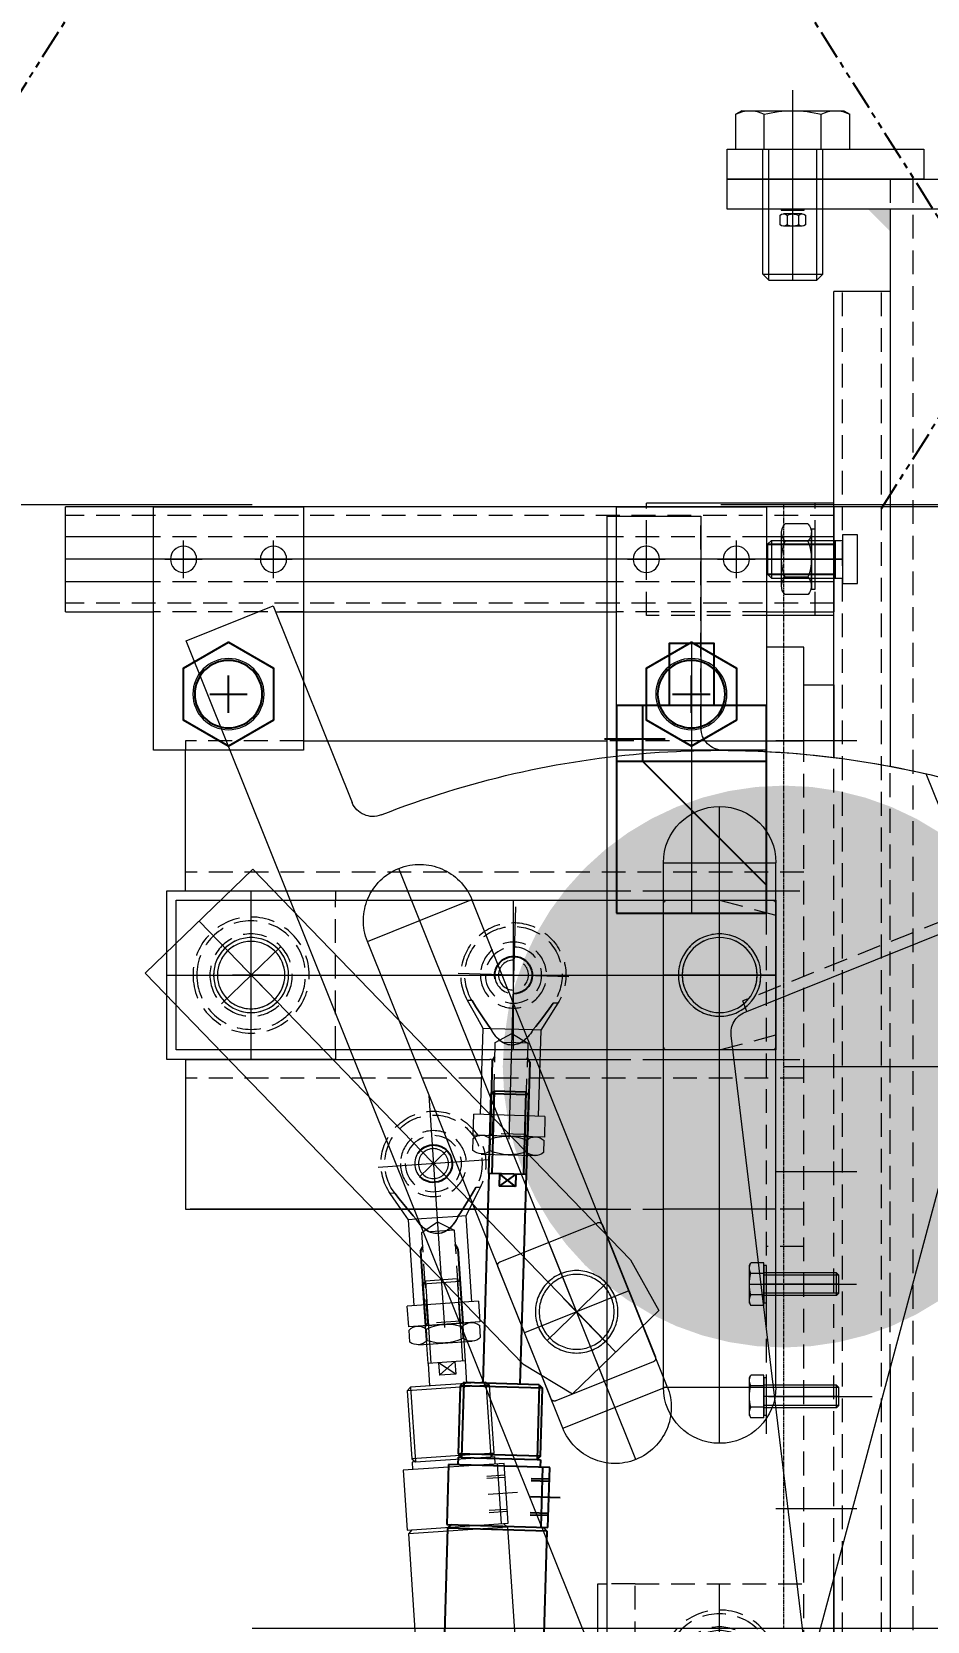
# Model space of a CAD drawing. Header units: inches. Extents: x 702888 to 852715, y 9845 to 271320.
# Drawn here: x 730519.9 to 730758.7, y 84356.6 to 84780.9 of the extents above; entities that cross this region are included whole.
import ezdxf

# ---------------------------------------------------------------- set-up
doc = ezdxf.new("R2010")
doc.units = ezdxf.units.IN
doc.header["$MEASUREMENT"] = 0
doc.header["$PDMODE"] = 34
for name, pattern in [('CENTER2', [1.125, 0.75, -0.125, 0.125, -0.125]), ('DASHED2', [0.375, 0.25, -0.125]), ('GESTRICHELT2', [9.525, 6.35, -3.175]), ('HIDDEN', [9.525, 6.35, -3.175]), ('MITTE2', [725.805, 483.87, -80.645, 80.645, -80.645]), ('PHANTOM2', [31.75, 15.875, -3.175, 3.175, -3.175, 3.175, -3.175])]:
    doc.linetypes.add(name, pattern=pattern)
doc.layers.get('0').update_dxf_attribs({"lineweight": 5})
doc.layers.get('Defpoints').update_dxf_attribs({"lineweight": 5})
for name, color, linetype, lineweight in [('chain', 2, 'Continuous', 5), ('DUENN', 1, 'Continuous', 0), ('MITTE', 1, 'MITTE2', 0), ('UNSICHTBAR', 1, 'GESTRICHELT2', 0), ('VERBINDUNGSELEMENTE', 5, 'Continuous', 0), ('VOLLINIE', 7, 'Continuous', 0), ('VOLLLINIE', 7, 'Continuous', 0)]:
    doc.layers.add(name, color=color, linetype=linetype, lineweight=lineweight)
for name, color, linetype in [('DÜNN', 1, 'Continuous'), ('ELEKTRIK', 5, 'Continuous'), ('FESTO', 5, 'Continuous'), ('Mitnehmerklinke', 84, 'Continuous'), ('Nozzle', 7, 'Continuous')]:
    doc.layers.add(name, color=color, linetype=linetype)
doc.dimstyles.new('D1', dxfattribs={"dimscale": 66, "dimtxt": 2.5, "dimasz": 2.5, "dimexe": 1, "dimexo": 1, "dimgap": 1.25, "dimtad": 1, "dimdec": 0, "dimdsep": 46, "dimtxsty": 'Standard', "dimblk": 'OPEN30', "dimcen": 2.5, "dimclrd": 150, "dimclre": 150, "dimclrt": 140, "dimadec": 0, "dimazin": 0, "dimtfac": 1, "dimtdec": 0, "dimtmove": 0, "dimatfit": 3, "dimfxl": 1, "dimtfill": 1, "dimlwd": 13, "dimlwe": 13, "dimarcsym": 0})

# ---------------------------------------------------------------- blocks, each defined once
blk = doc.blocks.new('_Open30')
at = {"color": 0, "linetype": 'ByBlock', "lineweight": -2}
for p, q in [((-1, 0.2679), (0, 0)), ((0, 0), (-1, -0.2679)), ((0, 0), (-1, 0))]:
    blk.add_line(p, q, dxfattribs=at)
blk = doc.blocks.new('*D152')
at = {"layer": 'chain', "color": 150, "lineweight": 13, "transparency": 16777216}
for p, q in [((730753.67, 90345.93), (726790.04, 90345.93)), ((726865.04, 90158.43), (726865.04, 79780.42)), ((730753.67, 79592.92), (726790.04, 79592.92))]:
    blk.add_line(p, q, dxfattribs=at)
at = {"layer": 'Defpoints', "color": 0, "transparency": 16777216}
for p in [(730828.67, 90345.93), (726865.04, 79592.92), (730828.67, 79592.92)]:
    blk.add_point(p, dxfattribs=at)
at = {"layer": 'chain', "color": 150, "lineweight": 13, "transparency": 16777216, "xscale": 187.5, "yscale": 187.5, "zscale": 187.5}
for p, rotation in [((726865.04, 90345.93), 90), ((726865.04, 79592.92), 270)]:
    blk.add_blockref('_Open30', p, dxfattribs=dict(at, rotation=rotation))
at = {"layer": 'chain', "color": 140, "transparency": 16777216, "insert": (726677.54, 84969.42), "char_height": 187.5, "attachment_point": 5, "rotation": 90, "bg_fill": 3, "box_fill_scale": 1.25, "bg_fill_color": 256, "bg_fill_true_color": 13158600, "bg_fill_transparency": 0}
blk.add_mtext('10753', dxfattribs=at)
blk = doc.blocks.new('A$C4D81176E')
at = {"layer": 'Nozzle', "color": 2, "linetype": 'PHANTOM2', "ltscale": 0.5}
for q in [(361.29, 4.67), (361.29, -359.71)]:
    blk.add_line((72.96, -177.52), q, dxfattribs=at)
at = {"layer": 'Nozzle', "color": 2}
for p, q in [((17.67, -154.51), (-40.49, -157.52)), ((17.67, -156.5), (-40.49, -159.5)), ((-26.32, -156.77), (-26.32, -158.75)), ((18.11, -154.51), (17.67, -154.51)), ((17.93, -156.5), (17.67, -156.5)), ((18.2, -156.59), (17.93, -156.5)), ((18.51, -154.6), (18.11, -154.51)), ((18.42, -156.68), (18.2, -156.59)), ((18.64, -156.86), (18.42, -156.68)), ((18.9, -154.74), (18.51, -154.6)), ((18.82, -157.03), (18.64, -156.86)), ((19.3, -154.91), (18.9, -154.74)), ((19.65, -155.13), (19.3, -154.91)), ((20.01, -155.4), (19.65, -155.13)), ((20.27, -155.66), (20.01, -155.4)), ((20.54, -156.02), (20.27, -155.66)), ((20.76, -156.37), (20.54, -156.02)), ((20.94, -156.77), (20.76, -156.37)), ((21.07, -157.16), (20.94, -156.77)), ((-43.98, -160.56), (-44.03, -161.01)), ((-44.03, -194.04), (-44.03, -161.01)), ((-43.89, -160.17), (-43.98, -160.56)), ((-43.81, -159.77), (-43.89, -160.17)), ((-43.63, -159.37), (-43.81, -159.77)), ((-43.41, -159.02), (-43.63, -159.37)), ((-43.14, -158.67), (-43.41, -159.02)), ((-42.83, -158.4), (-43.14, -158.67)), ((-42.48, -158.14), (-42.83, -158.4)), ((-42.13, -157.92), (-42.48, -158.14)), ((-41.77, -157.74), (-42.13, -157.92)), ((-41.91, -160.48), (-42, -160.74)), ((-42, -160.74), (-42, -161.01)), ((-42, -194.04), (-42, -161.01)), ((-41.82, -160.26), (-41.91, -160.48)), ((-41.64, -160.03), (-41.82, -160.26)), ((-41.33, -157.61), (-41.77, -157.74)), ((-41.47, -159.86), (-41.64, -160.03)), ((-41.25, -159.68), (-41.47, -159.86)), ((-40.94, -157.52), (-41.33, -157.61)), ((-41.02, -159.59), (-41.25, -159.68)), ((-40.76, -159.5), (-41.02, -159.59)), ((-40.49, -157.52), (-40.94, -157.52)), ((-40.49, -159.5), (-40.76, -159.5)), ((4.15, -158.49), (4.15, -196.51)), ((16.65, -158.49), (4.15, -158.49)), ((16.92, -158.53), (16.65, -158.49)), ((17.18, -158.58), (16.92, -158.53)), ((17.4, -158.71), (17.18, -158.58)), ((17.62, -158.84), (17.4, -158.71)), ((17.8, -159.02), (17.62, -158.84)), ((17.98, -159.24), (17.8, -159.02)), ((18.06, -159.5), (17.98, -159.24)), ((18.15, -159.73), (18.06, -159.5)), ((18.15, -159.99), (18.15, -159.73)), ((18.15, -159.99), (18.15, -195.01)), ((18.95, -157.25), (18.82, -157.03)), ((19.08, -157.47), (18.95, -157.25)), ((19.17, -157.74), (19.08, -157.47)), ((19.17, -158), (19.17, -157.74)), ((19.17, -165.03), (19.17, -158)), ((21.16, -157.56), (21.07, -157.16)), ((21.16, -158), (21.16, -157.56)), ((21.16, -165.03), (21.16, -157.96)), ((48.98, -157.52), (28.18, -157.52)), ((28.18, -157.52), (28.18, -197.53)), ((48.98, -157.52), (48.98, -197.53)), ((28.18, -165.03), (18.15, -165.03)), ((49.64, -162.86), (48.98, -162.73)), ((50.3, -163.04), (49.64, -162.86)), ((50.92, -163.3), (50.3, -163.04)), ((51.54, -163.61), (50.92, -163.3)), ((52.11, -163.97), (51.54, -163.61)), ((52.64, -164.32), (52.11, -163.97)), ((53.17, -164.76), (52.64, -164.32)), ((53.66, -165.25), (53.17, -164.76)), ((54.1, -165.78), (53.66, -165.25)), ((48.98, -167.5), (28.18, -167.5)), ((54.5, -166.31), (54.1, -165.78)), ((54.9, -166.88), (54.5, -166.31)), ((55.21, -167.5), (54.9, -166.88)), ((55.47, -168.12), (55.21, -167.5)), ((55.65, -168.73), (55.47, -168.12)), ((55.82, -169.4), (55.65, -168.73)), ((55.96, -170.06), (55.82, -169.4)), ((56, -170.77), (55.96, -170.06)), ((56, -170.77), (55.96, -184.32)), ((62.98, -170.77), (56, -170.77)), ((62.98, -170.77), (62.98, -171.69)), ((72.96, -171.69), (62.98, -171.69)), ((72.96, -171.69), (72.96, -174.83)), ((68.67, -177.52), (72.96, -174.83)), ((68.67, -177.52), (72.96, -180.35)), ((72.96, -180.35), (72.96, -183.49)), ((55.43, -186.97), (55.65, -186.31)), ((55.65, -186.31), (55.78, -185.69)), ((55.78, -185.69), (55.91, -184.99)), ((55.91, -184.99), (55.96, -184.32)), ((62.98, -184.37), (55.96, -184.32)), ((72.96, -183.49), (62.98, -183.44)), ((62.98, -183.44), (62.98, -184.37)), ((28.18, -190.02), (18.15, -190.02)), ((19.17, -190.02), (19.17, -197.04)), ((21.16, -190.02), (21.16, -197.04)), ((48.98, -187.5), (28.18, -187.5)), ((52.07, -191.08), (52.64, -190.73)), ((52.64, -190.73), (53.17, -190.29)), ((53.17, -190.29), (53.66, -189.8)), ((53.66, -189.8), (54.1, -189.31)), ((54.1, -189.31), (54.5, -188.74)), ((54.5, -188.74), (54.85, -188.17)), ((54.85, -188.17), (55.16, -187.59)), ((55.16, -187.59), (55.43, -186.97)), ((-44.03, -194.04), (-43.98, -194.44)), ((-43.98, -194.44), (-43.89, -194.88)), ((-43.89, -194.88), (-43.81, -195.28)), ((-42, -194.04), (-42, -194.3)), ((-42, -194.3), (-41.91, -194.53)), ((-41.91, -194.53), (-41.82, -194.79)), ((-41.82, -194.79), (-41.64, -195.01)), ((-41.64, -195.01), (-41.47, -195.19)), ((18.15, -195.28), (18.15, -195.01)), ((18.15, -195.28), (18.15, -195.01)), ((48.98, -192.32), (49.64, -192.18)), ((49.64, -192.18), (50.26, -191.96)), ((50.26, -191.96), (50.92, -191.74)), ((50.92, -191.74), (51.5, -191.43)), ((51.5, -191.43), (52.07, -191.08)), ((-43.81, -195.28), (-43.63, -195.67)), ((-43.63, -195.67), (-43.41, -196.03)), ((-43.41, -196.03), (-43.14, -196.34)), ((-43.14, -196.34), (-42.83, -196.65)), ((-42.83, -196.65), (-42.48, -196.91)), ((-42.48, -196.91), (-42.13, -197.13)), ((-42.13, -197.13), (-41.77, -197.31)), ((-41.77, -197.31), (-41.33, -197.44)), ((-41.47, -195.19), (-41.25, -195.32)), ((-41.33, -197.44), (-40.94, -197.53)), ((-41.25, -195.32), (-41.02, -195.45)), ((-41.02, -195.45), (-40.76, -195.5)), ((-40.94, -197.53), (-40.49, -197.53)), ((-40.76, -195.5), (-40.49, -195.54)), ((17.67, -198.54), (-40.49, -195.54)), ((17.67, -200.53), (-40.49, -197.53)), ((-26.32, -196.25), (-26.32, -198.28)), ((16.65, -196.51), (4.15, -196.51)), ((16.65, -196.51), (16.92, -196.51)), ((16.65, -196.51), (16.92, -196.51)), ((16.92, -196.51), (17.18, -196.42)), ((16.92, -196.51), (17.18, -196.42)), ((17.18, -196.42), (17.4, -196.34)), ((17.18, -196.42), (17.4, -196.34)), ((17.4, -196.34), (17.62, -196.16)), ((17.4, -196.34), (17.62, -196.16)), ((17.62, -196.16), (17.8, -195.98)), ((17.62, -196.16), (17.8, -195.98)), ((17.67, -198.54), (17.93, -198.5)), ((17.8, -195.98), (17.98, -195.76)), ((17.8, -195.98), (17.98, -195.76)), ((17.93, -198.5), (18.2, -198.46)), ((17.98, -195.76), (18.06, -195.54)), ((17.98, -195.76), (18.06, -195.54)), ((18.06, -195.54), (18.15, -195.28)), ((18.06, -195.54), (18.15, -195.28)), ((18.2, -198.46), (18.42, -198.32)), ((18.42, -198.32), (18.64, -198.19)), ((18.64, -198.19), (18.82, -198.01)), ((18.82, -198.01), (18.95, -197.79)), ((18.95, -197.79), (19.08, -197.53)), ((19.08, -197.53), (19.17, -197.31)), ((19.17, -197.31), (19.17, -197.04)), ((20.01, -199.65), (20.27, -199.34)), ((20.27, -199.34), (20.54, -199.03)), ((20.54, -199.03), (20.76, -198.68)), ((20.76, -198.68), (20.94, -198.28)), ((20.94, -198.28), (21.07, -197.88)), ((21.07, -197.88), (21.16, -197.44)), ((21.16, -197.44), (21.16, -197.04)), ((48.98, -197.53), (28.18, -197.53)), ((17.67, -200.53), (18.11, -200.49)), ((18.11, -200.49), (18.51, -200.44)), ((18.51, -200.44), (18.9, -200.31)), ((18.9, -200.31), (19.3, -200.13)), ((19.3, -200.13), (19.65, -199.91)), ((19.65, -199.91), (20.01, -199.65))]:
    blk.add_line(p, q, dxfattribs=at)
at = {"layer": 'Nozzle', "color": 8, "linetype": 'HIDDEN'}
for p, q in [((8.17, -170.5), (8.17, -184.5)), ((18.15, -170.5), (8.17, -170.5)), ((18.15, -184.5), (8.17, -184.5))]:
    blk.add_line(p, q, dxfattribs=at)
at = {"layer": 'Nozzle', "color": 1, "linetype": 'CENTER2', "ltscale": 0.25}
blk.add_line((72.96, -177.52), (-46.92, -177.52), dxfattribs=at)
blk = doc.blocks.new('*U307')
at = {"color": 0, "linetype": 'ByBlock', "lineweight": -2, "extrusion": (0, 0, -1), "xscale": -1, "zscale": -1, "rotation": 270}
blk.add_blockref('A$C4D81176E', (177.52, -113.19, 0), dxfattribs=at)
blk = doc.blocks.new('*U309')
at = {"layer": 'chain', "color": 0, "linetype": 'ByBlock', "lineweight": -2, "transparency": 16777216}
for p in [(1500, 0), (1800, 0)]:
    blk.add_blockref('*U307', p, dxfattribs=at)
blk = doc.blocks.new('*U289')
at = {"color": 0, "linetype": 'ByBlock', "lineweight": -2, "extrusion": (0, 0, -1), "xscale": -1, "zscale": -1, "rotation": 270}
blk.add_blockref('A$C4D81176E', (177.52, -113.19, 0), dxfattribs=at)
blk = doc.blocks.new('*U306')
at = {"layer": 'chain', "color": 0, "linetype": 'ByBlock', "lineweight": -2, "transparency": 16777216}
for p in [(1800, 0), (2100, 0)]:
    blk.add_blockref('*U289', p, dxfattribs=at)
blk = doc.blocks.new('A$C3bb54d8b')
at = {"color": 1, "linetype": 'DASHED2'}
blk.add_line((-15176.2, -9877.56), (-15176.2, -9577.56), dxfattribs=at)
blk.add_line((-15176.2, -9877.56), (-15176.2, -9577.56), dxfattribs=at)
at = {"color": 1, "linetype": 'DASHED2', "ltscale": 1000}
blk.add_lwpolyline([(-3068.04, -9877.56), (-17068.04, -9877.56), (-17068.04, -9577.56), (-3068.04, -9577.56)], close=True, dxfattribs=at)
at = {"layer": 'chain', "color": 7}
blk.add_line((-15176.2, -9727.56), (-14307.38, -9727.56), dxfattribs=at)
at = {"layer": 'chain', "color": 1, "const_width": 75}
blk.add_lwpolyline([(-15138.7, -9727.56, -1), (-15213.7, -9727.56, -1)], format="xyb", close=True, dxfattribs=at)
blk.add_lwpolyline([(-15138.7, -9727.56, -1), (-15213.7, -9727.56, -1)], format="xyb", close=True, dxfattribs=at)
at = {"layer": 'chain', "color": 7, "linetype": 'Continuous', "xscale": -1, "rotation": 180}
for name, p in [('*U306', (-17068.04, -9330.61, 0)), ('*U309', (-16768.04, -9330.61, 0))]:
    blk.add_blockref(name, p, dxfattribs=at)
blk = doc.blocks.new('S16')
at = {"layer": 'VERBINDUNGSELEMENTE', "ltscale": 0.01, "flags": 128}
blk.add_lwpolyline([(-3.048, 0), (-3.048, 0.3302), (3.048, 0.3302), (3.048, 0), (-3.048, 0)], close=True, dxfattribs=at)
blk = doc.blocks.new('M16')
at = {"layer": 'VERBINDUNGSELEMENTE', "ltscale": 0.01}
for p, q in [((-3.4, 0.38), (-3.4, 2.92)), ((2.48, 3.3), (-2.48, 3.3)), ((2.48, 3.3), (-2.48, 3.3)), ((2.48, 0), (-2.48, 0)), ((-2.46, 0), (-2.47, 0)), ((-1.53, 0.38), (-1.53, 2.92)), ((1.51, 0.38), (1.51, 2.92)), ((3.39, 0.36), (3.39, 2.94))]:
    blk.add_line(p, q, dxfattribs=at)
for centre, radius, start, end in [((-2.46, 1.96), 1.34, 45.7486, 134.3033), ((-2.46, 1.34), 1.34, 225.7042, 314.244), ((-0.01, 0.08), 3.22, 61.8361, 118.1639), ((-0.01, 3.33), 3.32, 242.766, 297.234), ((2.46, 1.93), 1.37, 47.2903, 133.8238), ((2.46, 1.44), 1.42, 228.0126, 310.8733)]:
    blk.add_arc(centre, radius, start, end, dxfattribs=at)
blk = doc.blocks.new('m16x_35')
at = {"layer": 'DUENN'}
for p, q in [((35, 6.4), (0, 6.4)), ((35, -6.4), (0, -6.4))]:
    blk.add_line(p, q, dxfattribs=at)
at = {"layer": 'MITTE'}
blk.add_line((35, 0), (0, 0), dxfattribs=at)
at = {"layer": 'VERBINDUNGSELEMENTE'}
for p, q in [((-10.24, 13.6), (-9.32, 15.2)), ((-10.24, 13.6), (-10.24, -13.6)), ((0, 15.2), (-9.32, 15.2)), ((0, 15.2), (0, -15.2)), ((0, 7.6), (-9.32, 7.6)), ((33.4, 8), (0, 8)), ((33.4, 8), (33.4, -8)), ((35, 6.4), (33.4, 8)), ((35, 6.4), (35, -6.4)), ((0, -7.6), (-9.32, -7.6)), ((33.4, -8), (0, -8)), ((33.4, -8), (35, -6.4)), ((-10.24, -13.6), (-9.32, -15.2)), ((0, -15.2), (-9.32, -15.2))]:
    blk.add_line(p, q, dxfattribs=at)
for centre, radius, start, end in [((-1.96, 11.4), 8.28, 152.6734, 207.3266), ((21.49, 0), 31.73, 166.1397, 193.8603), ((-1.96, -11.4), 8.28, 152.6734, 207.3266)]:
    blk.add_arc(centre, radius, start, end, dxfattribs=at)
blk = doc.blocks.new('A$C3B')
at = {"layer": 'ELEKTRIK'}
for p, q in [((90.04, 143.81), (145.54, 143.81)), ((90.04, 103.81), (90.04, 143.81)), ((130.54, 110.81), (97.54, 143.81)), ((130.54, 143.81), (130.54, 103.81)), ((145.54, 103.81), (145.54, 143.81)), ((136.54, 100.58), (136.54, 116.78)), ((130.54, 110.81), (145.54, 110.81)), ((145.54, 103.81), (90.04, 103.81))]:
    blk.add_line(p, q, dxfattribs=at)
blk.add_lwpolyline([(145.54, 129.81), (162.04, 129.81), (162.04, 117.81), (145.54, 117.81)], close=True, dxfattribs=at)
at = {"layer": 'MITTE', "color": 5}
blk.add_line((162.04, 123.81), (90.04, 123.81), dxfattribs=at)
blk = doc.blocks.new('S10')
at = {"layer": 'VERBINDUNGSELEMENTE'}
blk.add_lwpolyline([(-8, 0), (-8, 1), (8, 1), (8, 0)], close=True, dxfattribs=at)
blk = doc.blocks.new('M10')
at = {"layer": 'VERBINDUNGSELEMENTE'}
for p, q in [((-9.46, 0.94), (-9.46, 7.06)), ((7.19, 8), (-7.19, 8)), ((-4.84, 0.94), (-4.84, 7.06)), ((4.82, 0.94), (4.82, 7.06)), ((9.44, 0.89), (9.44, 7.11)), ((7.19, 0), (-7.19, 0)), ((-7.14, 0), (-7.17, 0))]:
    blk.add_line(p, q, dxfattribs=at)
for centre, radius, start, end in [((-7.15, 4.69), 3.31, 45.7486, 134.3033), ((-0.01, -4.91), 12.91, 68.0177, 111.9823), ((7.15, 4.63), 3.37, 47.2903, 133.8238), ((-7.15, 3.31), 3.31, 225.7042, 314.244), ((-0.01, 13.36), 13.33, 248.7546, 291.2454), ((7.15, 3.53), 3.49, 228.0126, 310.8733)]:
    blk.add_arc(centre, radius, start, end, dxfattribs=at)
blk = doc.blocks.new('hs28-10x_20s')
at = {"layer": 'DÜNN'}
for p, q in [((-4, 20), (-4, 2.3)), ((4, 20), (4, 2.3))]:
    blk.add_line(p, q, dxfattribs=at)
at = {"layer": 'MITTE'}
blk.add_line((0, 20), (0, 0), dxfattribs=at)
at = {"layer": 'VERBINDUNGSELEMENTE'}
for p, q in [((-5, 19), (-4, 20)), ((-5, 19), (-5, 19)), ((-5, 19), (-5, 0)), ((-5, 19), (5, 19)), ((-4, 20), (4, 20)), ((5, 19), (4, 20)), ((5, 19), (5, 0)), ((5, 2.3), (-5, 2.3)), ((-5, 2), (5, 2))]:
    blk.add_line(p, q, dxfattribs=at)
blk.add_lwpolyline([(-6.5, -4), (-6.5, 0), (6.5, 0), (6.5, -4)], close=True, dxfattribs=at)
blk = doc.blocks.new('S_6')
at = {"layer": 'VERBINDUNGSELEMENTE'}
blk.add_lwpolyline([(-5, 0), (-5, 0.7), (5, 0.7), (5, 0)], close=True, dxfattribs=at)
blk = doc.blocks.new('Sperrklinke')
at = {"layer": 'MITTE'}
for p, q in [((75, -15), (75, 15)), ((215, -15), (215, 15)), ((0, -11), (0, 11)), ((-11, 0), (11, 0)), ((60, 0), (230, 0))]:
    blk.add_line(p, q, dxfattribs=at)
at = {"layer": 'UNSICHTBAR'}
for p in [(163, 140), (160, 72)]:
    blk.add_line(p, (163, 72), dxfattribs=at)
blk.add_circle((0, 0), 11, dxfattribs=at)
at = {"layer": 'VOLLINIE'}
for p, q in [((160, 71.5), (160, 137)), ((163, 140), (201.06, 140)), ((-22.5, 18), (155.55, 65.71)), ((-22.5, -30), (-22.5, 18)), ((75, 15), (215, 15)), ((307.5, -5), (251, -5)), ((307.5, -30), (307.5, -5)), ((75, -15), (215, -15)), ((-22.5, -30), (307.5, -30))]:
    blk.add_line(p, q, dxfattribs=at)
for radius in [10, 9]:
    blk.add_circle((0, 0), radius, dxfattribs=at)
for centre, radius, start, end in [((163, 137), 3, 90, 180), ((0, 0), 245, 0.2283, 34.8499), ((154, 71.5), 6, 285, 0), ((75, 0), 15, 90, 270), ((215, 0), 15, 270, 90), ((251, 1), 6, 180.2283, 270)]:
    blk.add_arc(centre, radius, start, end, dxfattribs=at)
blk = doc.blocks.new('Sperrklinke_offen')
for p, q in [((160, 71.5), (160, 137)), ((163, 140), (201.06, 140)), ((-22.5, 18), (155.55, 65.71)), ((-22.5, -30), (-22.5, 18)), ((75, 15), (215, 15)), ((307.5, -5), (251, -5)), ((307.5, -30), (307.5, -5)), ((75, -15), (215, -15)), ((-22.5, -30), (307.5, -30))]:
    blk.add_line(p, q)
blk.add_circle((0, 0), 10)
for centre, radius, start, end in [((163, 137), 3, 90, 180), ((0, 0), 245, 0.2283, 34.8499), ((154, 71.5), 6, 285, 0), ((75, 0), 15, 90, 270), ((215, 0), 15, 270, 90), ((251, 1), 6, 180.2283, 270)]:
    blk.add_arc(centre, radius, start, end)
at = {"layer": 'MITTE'}
for p, q in [((75, -15), (75, 15)), ((215, -15), (215, 15)), ((60, 0), (230, 0))]:
    blk.add_line(p, q, dxfattribs=at)
at = {"layer": 'UNSICHTBAR'}
for p in [(163, 140), (160, 72)]:
    blk.add_line(p, (163, 72), dxfattribs=at)
blk = doc.blocks.new('Schwenkhebel 375_d')
for p, q in [((-125, 20), (-140, 15.98)), ((-125, -20), (-140, -15.98))]:
    blk.add_line(p, q)
for points in [[(-125, -20), (20, -20), (20, 20), (-125, 20)], [(-140, 15.98), (-140, -15.98)]]:
    blk.add_lwpolyline(points)
for centre, radius in [((-125, 0), 11), ((-125, 0), 10), ((0, 0), 10), ((0, 0), 9), ((-70, 0), 4)]:
    blk.add_circle(centre, radius)
at = {"layer": 'DÜNN'}
blk.add_arc((-70, 0), 5, 348.6116, 270, dxfattribs=at)
at = {"layer": 'MITTE'}
for p, q in [((-125, -11), (-125, 11)), ((0, -11), (0, 11)), ((-70, -5), (-70, 5)), ((20, 0), (-140, 0)), ((-136, 0), (-120, 0)), ((-5, 0), (5, 0))]:
    blk.add_line(p, q, dxfattribs=at)
at = {"layer": 'UNSICHTBAR'}
blk.add_circle((0, 0), 11, dxfattribs=at)
blk = doc.blocks.new('z5')
at = {"layer": 'DÜNN'}
for p, q in [((1.01, 23.61), (-2.38, 43.32)), ((-8.84, 21.92), (-12.23, 41.63)), ((-8.84, 21.92), (-7.98, 20.88)), ((1.01, 23.61), (0.54, 22.34))]:
    blk.add_line(p, q, dxfattribs=at)
at = {"layer": 'MITTE'}
for p, q in [((3.09, -17.99), (-7.43, 43.22)), ((14.54, 2.5), (-14.54, -2.5))]:
    blk.add_line(p, q, dxfattribs=at)
at = {"layer": 'UNSICHTBAR'}
for p, q in [((-2.93, 42.54), (-11.45, 41.08)), ((-2.93, 42.54), (-2.46, 43.21)), ((1.19, 18.57), (-2.93, 42.54)), ((-12.12, 41.55), (-11.45, 41.08)), ((-11.45, 41.08), (-7.33, 17.11)), ((1.19, 18.57), (-7.33, 17.11)), ((-7.33, 17.11), (-2.64, 15.38)), ((-2.64, 15.38), (1.19, 18.57)), ((-7.98, 13.33), (-8.53, 12.31)), ((3.93, 14.45), (3.06, 15.23)), ((5.87, 12.59), (3.93, 14.45)), ((-11.16, 10), (-13.07, 5.01)), ((-11.12, 6.95), (-9.74, 9.91)), ((-9.74, 9.91), (-11.12, 6.95)), ((-8.53, 12.31), (-9.74, 9.91)), ((8.16, 10.26), (5.87, 12.59)), ((8.16, 10.26), (9.46, 8.88)), ((9.46, 8.88), (8.16, 10.26)), ((10.65, 9.09), (9.46, 8.88)), ((10.65, 9.09), (9.87, 10)), ((-11.89, 5.21), (-13.07, 5.01)), ((-11.89, 5.21), (-11.12, 6.95)), ((-11.12, 6.95), (-11.89, 5.21))]:
    blk.add_line(p, q, dxfattribs=at)
for radius in [8.81, 7.5, 5]:
    blk.add_circle((0, 0), radius, dxfattribs=at)
for centre, radius, start, end in [((-2.38, 13.57), 4.91, 70.6024, 148.3245), ((-4.78, 9.09), 9.97, 38.1272, 66.1651), ((1.12, 10.52), 9.53, 143.7481, 162.7531), ((0, 0), 14, 159.0487, 40.4687), ((0, 0), 12.98, 156.3303, 43.1872)]:
    blk.add_arc(centre, radius, start, end, dxfattribs=at)
at = {"layer": 'VOLLINIE'}
for p, q in [((2.07, 43.99), (-16.65, 40.77)), ((-3.11, 43.1), (-2.17, 37.63)), ((3.01, 38.52), (2.07, 43.99)), ((-16.65, 40.77), (-15.71, 35.3)), ((3.01, 38.52), (-15.71, 35.3)), ((-10.53, 36.19), (-11.47, 41.66)), ((5.11, 15.58), (1.22, 38.21)), ((-13.91, 35.61), (-10.02, 12.98)), ((-10.02, 12.98), (-11.16, 10)), ((-7.98, 13.33), (-10.02, 12.98)), ((-8.53, 12.31), (-7.98, 13.33)), ((3.06, 15.24), (-7.98, 13.34)), ((-7.98, 13.33), (-7.98, 13.34)), ((5.11, 15.58), (3.06, 15.23)), ((3.06, 15.24), (3.06, 15.23)), ((3.06, 15.23), (3.93, 14.45)), ((3.93, 14.45), (5.87, 12.59)), ((9.87, 10), (5.11, 15.58)), ((-9.74, 9.91), (-8.53, 12.31)), ((5.87, 12.59), (8.16, 10.26))]:
    blk.add_line(p, q, dxfattribs=at)
for centre, radius, start, end in [((1.47, 10.16), 9.97, 133.3523, 161.3902), ((-2.29, 13.59), 4.91, 51.1929, 128.915), ((-4.57, 9.54), 9.53, 36.7643, 55.7693)]:
    blk.add_arc(centre, radius, start, end, dxfattribs=at)
blk = doc.blocks.new('439_10')
at = {"layer": 'VERBINDUNGSELEMENTE'}
for p, q in [((7.2, 4.97), (-7.18, 4.97)), ((-9.45, 0.91), (-9.45, 4.03)), ((-4.83, 0.91), (-4.83, 4.03)), ((4.83, 0.91), (4.83, 4.03)), ((9.45, 0.86), (9.45, 4.07)), ((7.2, -0.03), (-7.18, -0.03)), ((-7.13, -0.03), (-7.15, -0.03))]:
    blk.add_line(p, q, dxfattribs=at)
for centre, radius, start, end in [((-7.14, 1.66), 3.31, 45.7486, 134.3033), ((0, -7.94), 12.91, 68.0177, 111.9823), ((7.16, 1.6), 3.37, 47.2903, 133.8238), ((-7.14, 3.28), 3.31, 225.7042, 314.244), ((0, 13.33), 13.33, 248.7546, 291.2454), ((7.17, 3.5), 3.49, 228.0126, 310.8733)]:
    blk.add_arc(centre, radius, start, end, dxfattribs=at)
blk = doc.blocks.new('Grundkörper_375_d')
at = {"layer": 'MITTE'}
for p, q in [((72.5, 13.02), (72.5, 40.66)), ((-47.5, 36.56), (-47.5, 14.98)), ((42.5, 36.56), (42.5, 14.98)), ((102.5, 12.11), (102.5, 36.48)), ((132.5, 36.56), (132.5, 14.98)), ((247.5, 36.56), (247.5, 14.98)), ((0, -22.5), (0, 22.5)), ((-22.5, 0), (22.5, 0)), ((-88, -37.5), (-88, -10.53)), ((-68, -37.5), (-68, -9.07)), ((185, -147.5), (185, -102.5)), ((162.5, -125), (207.5, -125))]:
    blk.add_line(p, q, dxfattribs=at)
at = {"layer": 'UNSICHTBAR'}
for p, q in [((24.15, 30.5), (243.09, 30.5)), ((-5.71, 22.5), (243.96, 22.5)), ((22.5, -22.5), (22.5, 22.5)), ((122.5, 22.5), (122.5, 15)), ((157.5, 22.5), (157.5, -142.5)), ((162.5, 15), (162.5, 22.5)), ((207.5, 15), (207.5, 22.5)), ((212.5, 22.5), (212.5, -142.5)), ((247.5, -3.87), (247.5, -30)), ((122.5, -30), (122.5, -15)), ((162.5, -30), (162.5, -15)), ((207.5, -30), (207.5, -15)), ((-22.5, -22.5), (22.5, -22.5)), ((22.5, -22.5), (22.5, -30)), ((162.5, -51.31), (162.5, -61.33)), ((165, -102.5), (205, -102.5)), ((247.5, -111.03), (247.5, -142.5)), ((247.5, -142.5), (245, -142.5))]:
    blk.add_line(p, q, dxfattribs=at)
for centre, radius in [((0, 0), 15.5), ((0, 0), 14.5), ((185, -125), 15.5), ((185, -125), 14.5)]:
    blk.add_circle(centre, radius, dxfattribs=at)
at = {"layer": 'VOLLINIE'}
for p, q in [((-5.71, 22.5), (-22.5, 22.5)), ((-22.5, 22.5), (-22.5, -22.5)), ((247.5, 12.46), (247.5, 22.5)), ((122.5, 15), (122.5, -15)), ((162.5, -15), (162.5, 15)), ((207.5, -15), (207.5, 15)), ((247.5, -3.87), (247.5, 12.46)), ((-22.5, -22.5), (-97.5, -22.5)), ((-97.5, -22.5), (-97.5, -32.5)), ((-97.5, -32.5), (22.5, -32.5)), ((22.5, -32.5), (22.5, -30)), ((122.5, -30), (122.5, -141.22)), ((122.5, -142.5), (122.5, -30)), ((162.5, -51.31), (162.5, -30)), ((207.5, -142.5), (207.5, -30)), ((247.5, -111.03), (247.5, -30)), ((162.5, -142.5), (162.5, -61.33)), ((162.5, -142.5), (122.5, -142.5)), ((207.5, -142.5), (245, -142.5))]:
    blk.add_line(p, q, dxfattribs=at)
for points in [[(24.15, 30.5), (-62.5, 30.5), (-62.5, 22.5), (-5.71, 22.5)], [(243.96, 22.5), (262.5, 22.5), (262.5, 30.5), (243.09, 30.5)], [(165, -102.5), (162.5, -102.5), (162.5, -147.5), (207.5, -147.5), (207.5, -102.5), (205, -102.5)]]:
    blk.add_lwpolyline(points, dxfattribs=at)
blk = doc.blocks.new('FR')
for p, q in [((-359.86, -178.58), (-445.17, -172.85)), ((-350.66, -175.94), (-351.19, -183.79)), ((-359.86, -178.58), (-361.63, -205.02)), ((-360.65, -205.34), (-358.84, -178.4)), ((-358.93, -179.65), (-359.86, -178.58)), ((-358.96, -180.2), (-343, -181.27)), ((-358.84, -178.4), (-342.88, -179.47)), ((-355.71, -178.61), (-356.04, -183.46)), ((-355.13, -178.65), (-355.46, -183.5)), ((-346.59, -179.22), (-346.91, -184.07)), ((-346.01, -179.26), (-346.33, -184.11)), ((-342.88, -179.47), (-344.69, -206.41)), ((-341.05, -182.1), (-343.05, -181.96)), ((-340.13, -182.16), (-341.61, -204.11)), ((-341.11, -183.02), (-341.05, -182.1)), ((-340.13, -182.16), (-341.11, -183.02)), ((-340.13, -182.16), (-322.01, -183.38)), ((-342.46, -203.13), (-341.11, -183.02)), ((-321.16, -184.36), (-341.11, -183.02)), ((-322.01, -183.38), (-323.49, -205.33)), ((-321.16, -184.36), (-322.51, -204.47)), ((-321.16, -184.36), (-322.01, -183.38)), ((-321.5, -189.42), (-315.51, -189.83)), ((-315.51, -189.83), (-316.18, -199.8)), ((-293.61, -192.06), (-315.56, -190.59)), ((-315.51, -189.83), (-294.33, -191.25)), ((-319.03, -192.42), (-319.32, -196.77)), ((-315.7, -192.64), (-319.32, -196.77)), ((-315.7, -192.64), (-319.03, -192.42)), ((-319.03, -192.42), (-315.99, -196.99)), ((-294.33, -191.25), (-295, -201.23)), ((-293.61, -192.06), (-294.33, -191.25)), ((-293.61, -192.06), (-294.18, -200.51)), ((-361.63, -205.02), (-446.94, -199.29)), ((-316.18, -199.8), (-322.17, -199.4)), ((-315.99, -196.99), (-319.32, -196.77)), ((-294.18, -200.51), (-316.13, -199.04)), ((-342.46, -203.13), (-342.52, -204.05)), ((-322.51, -204.47), (-342.46, -203.13)), ((-341.61, -204.11), (-342.46, -203.13)), ((-316.18, -199.8), (-295, -201.23)), ((-294.18, -200.51), (-295, -201.23)), ((-360.57, -204.09), (-361.63, -205.02)), ((-344.69, -206.41), (-360.65, -205.34)), ((-342.52, -204.05), (-344.52, -203.91)), ((-323.49, -205.33), (-341.61, -204.11)), ((-322.51, -204.47), (-323.49, -205.33))]:
    blk.add_line(p, q)
at = {"layer": 'DUENN'}
for p, q in [((-327.4, -90.2), (-327.4, -110.2)), ((-322.6, -90.2), (-322.6, -110.2)), ((-297.4, -90.2), (-297.4, -110.2)), ((-292.6, -90.2), (-292.6, -110.2))]:
    blk.add_line(p, q, dxfattribs=at)
at = {"layer": 'ELEKTRIK', "linetype": 'Continuous'}
for p, q in [((-137.5, -134.54), (-137.5, -124.54)), ((-142.5, -129.54), (-132.5, -129.54)), ((-137.5, -258.03), (-137.5, -248.03)), ((-142.5, -253.03), (-132.5, -253.03))]:
    blk.add_line(p, q, dxfattribs=at)
at = {"layer": 'ELEKTRIK'}
for points in [[(-144.43, -117.54), (-151.36, -129.54), (-144.43, -141.54), (-130.57, -141.54), (-123.64, -129.54), (-130.57, -117.54)], [(-144.43, -241.03), (-151.36, -253.03), (-144.43, -265.03), (-130.57, -265.03), (-123.64, -253.03), (-130.57, -241.03)]]:
    blk.add_lwpolyline(points, close=True, dxfattribs=at)
for centre in [(-137.5, -129.54), (-137.5, -253.03)]:
    blk.add_circle(centre, 9, dxfattribs=at)
at = {"layer": 'FESTO'}
for p, q in [((-352.03, -164.57), (-351.8, -172.43)), ((-360.93, -168.08), (-446.4, -170.57)), ((-359.9, -169.05), (-360.93, -168.08)), ((-360.93, -168.08), (-360.16, -194.57)), ((-359.94, -167.8), (-343.95, -167.34)), ((-359.15, -194.79), (-359.94, -167.8)), ((-359.89, -169.61), (-343.89, -169.14)), ((-356.81, -167.71), (-356.66, -172.57)), ((-356.22, -167.69), (-356.08, -172.56)), ((-347.66, -167.44), (-347.52, -172.31)), ((-347.08, -167.43), (-346.94, -172.29)), ((-343.95, -167.34), (-343.16, -194.33)), ((-340.95, -169.75), (-322.8, -169.22)), ((-322.8, -169.22), (-322.16, -191.21)), ((-321.86, -170.11), (-322.8, -169.22)), ((-341.87, -169.78), (-343.87, -169.84)), ((-341.85, -170.7), (-341.87, -169.78)), ((-340.95, -169.75), (-341.85, -170.7)), ((-321.86, -170.11), (-341.85, -170.7)), ((-341.26, -190.85), (-341.85, -170.7)), ((-340.95, -169.75), (-340.31, -191.74)), ((-321.86, -170.11), (-321.27, -190.27)), ((-321.71, -175.19), (-265.73, -173.56)), ((-265.73, -173.56), (-244.51, -172.94)), ((-265.73, -173.56), (-265.44, -183.56)), ((-243.72, -173.69), (-265.71, -174.33)), ((-243.72, -173.69), (-244.51, -172.94)), ((-244.51, -172.94), (-244.22, -182.94)), ((-243.72, -173.69), (-243.47, -182.15)), ((-265.65, -176.38), (-268.98, -176.48)), ((-268.98, -176.48), (-268.85, -180.83)), ((-268.98, -176.48), (-265.52, -180.74)), ((-265.65, -176.38), (-268.85, -180.83)), ((-265.52, -180.74), (-268.85, -180.83)), ((-243.47, -182.15), (-265.46, -182.79)), ((-243.47, -182.15), (-244.22, -182.94)), ((-265.44, -183.56), (-321.42, -185.19)), ((-265.44, -183.56), (-244.22, -182.94)), ((-321.27, -190.27), (-341.26, -190.85)), ((-340.31, -191.74), (-341.26, -190.85)), ((-341.26, -190.85), (-341.23, -191.77)), ((-321.27, -190.27), (-322.16, -191.21)), ((-360.16, -194.57), (-445.62, -197.06)), ((-359.19, -193.54), (-360.16, -194.57)), ((-343.16, -194.33), (-359.15, -194.79)), ((-341.23, -191.77), (-343.23, -191.83)), ((-322.16, -191.21), (-340.31, -191.74))]:
    blk.add_line(p, q, dxfattribs=at)
at = {"layer": 'MITTE'}
for p, q in [((-325, -90.2), (-325, -110.2)), ((-325, -108.98), (-325, -91.5)), ((-295, -90.2), (-295, -110.2)), ((-101.5, -89.14), (-101.5, -99.14)), ((-101.5, -91.5), (-101.5, -296.5)), ((-295, -113.89), (-295, -95.5)), ((-295, -112.98), (-295, -95.5)), ((-26.53, -102.5), (23.72, -102.5)), ((-212.5, -267), (-212.5, -107)), ((-212.5, -107), (-212.5, -137)), ((-101.5, -122.54), (-101.5, -112.54)), ((-106.5, -117.54), (-96.5, -117.54)), ((-232.5, -122), (-192.5, -122)), ((-137.5, -134.54), (-137.5, -124.54)), ((-142.5, -129.54), (-132.5, -129.54)), ((-101.5, -146.54), (-101.5, -136.54)), ((-105.63, -141.54), (-97.63, -141.54)), ((-296.81, -146.22), (-307.98, -174.07)), ((-320.96, -152.7), (-283.83, -167.59)), ((-232.5, -177), (-192.5, -177)), ((-101.5, -246.03), (-101.5, -236.03)), ((-106.5, -241.03), (-96.5, -241.03)), ((-137.5, -258.03), (-137.5, -248.03)), ((-142.5, -253.03), (-132.5, -253.03)), ((-101.5, -270.03), (-101.5, -260.03)), ((-106.5, -265.03), (-96.5, -265.03))]:
    blk.add_line(p, q, dxfattribs=at)
blk.add_lwpolyline([(0, -120), (8, -120), (8, -67.5), (0, -67.5)], close=True, dxfattribs=at)
blk.add_lwpolyline([(-325.61, -166.99), (-290.34, -181.14, 0.414214), (-289.04, -180.58), (-278.62, -154.59, 0.414214), (-279.18, -153.29), (-314.44, -139.15, 0.414214), (-315.75, -139.7), (-326.17, -165.69, 0.414214)], format="xyb", close=True, dxfattribs=at)
blk.add_circle((-302.39, -160.14), 10, dxfattribs=at)
at = {"layer": 'UNSICHTBAR'}
for p, q in [((0, -70.5), (-600, -70.5)), ((-570, -78.8), (-30, -78.8)), ((-317.37, -76.5), (-156.76, -76.5)), ((0, -76.5), (-8, -76.5)), ((-570, -89.2), (-30, -89.2)), ((-373.35, -91.5), (-154.41, -91.5)), ((-113.2, -91.5), (-113.2, -296.5)), ((-89.8, -91.5), (-89.8, -296.5)), ((-116.5, -96.5), (-86.5, -96.5)), ((-285, -99.5), (-285, -109.5)), ((-335, -109.5), (-150, -109.5)), ((-116.5, -109.54), (-116.5, -141.5)), ((-115.5, -109.54), (-115.5, -149.54)), ((-107.5, -109.54), (-107.5, -149.54)), ((-95.5, -109.54), (-95.5, -149.54)), ((-146.5, -127), (-90, -127)), ((-90, -147), (-90, -127)), ((-116.5, -141.5), (-87.5, -141.5)), ((-115.5, -233.03), (-115.5, -273.03)), ((-107.5, -233.03), (-107.5, -273.03)), ((-95.5, -233.03), (-95.5, -273.03))]:
    blk.add_line(p, q, dxfattribs=at)
for radius in [14.5, 11]:
    blk.add_circle((-212.5, -247), radius, dxfattribs=at)
blk.add_arc((-146.5, -121), 6, 180.2283, 270, dxfattribs=at)
at = {"layer": 'VERBINDUNGSELEMENTE'}
for p, q in [((-327.4, -90.2), (-328, -90.8)), ((-328, -90.8), (-328, -110.2)), ((-328, -90.8), (-322, -90.8)), ((-327.4, -90.2), (-322.6, -90.2)), ((-322, -90.8), (-322.6, -90.2)), ((-322, -90.8), (-322, -110.2)), ((-297.4, -90.2), (-298, -90.8)), ((-298, -90.8), (-298, -110.2)), ((-298, -90.8), (-292, -90.8)), ((-297.4, -90.2), (-292.6, -90.2)), ((-292, -90.8), (-292.6, -90.2)), ((-292, -90.8), (-292, -110.2)), ((-330.7, -110.2), (-319.3, -110.2)), ((-330.7, -110.2), (-330.7, -113.69)), ((-327.85, -110.2), (-327.85, -113.69)), ((-322.15, -110.2), (-322.15, -113.69)), ((-319.3, -110.2), (-319.3, -113.69)), ((-300.7, -110.2), (-289.3, -110.2)), ((-300.7, -110.2), (-300.7, -113.69)), ((-297.85, -110.2), (-297.85, -113.69)), ((-292.15, -110.2), (-292.15, -113.69)), ((-289.3, -110.2), (-289.3, -113.69)), ((-330.1, -114.04), (-330.7, -113.69)), ((-330.1, -114.04), (-319.9, -114.04)), ((-319.9, -114.04), (-319.3, -113.69)), ((-300.1, -114.04), (-300.7, -113.69)), ((-300.1, -114.04), (-289.9, -114.04)), ((-289.9, -114.04), (-289.3, -113.69))]:
    blk.add_line(p, q, dxfattribs=at)
for centre, radius, start, end in [((-329.28, -110.94), 3.1, 242.6734, 297.3266), ((-325, -102.14), 11.9, 256.1397, 283.8603), ((-320.73, -110.94), 3.1, 242.6734, 297.3266), ((-299.28, -110.94), 3.1, 242.6734, 297.3266), ((-295, -102.14), 11.9, 256.1397, 283.8603), ((-290.73, -110.94), 3.1, 242.6734, 297.3266)]:
    blk.add_arc(centre, radius, start, end, dxfattribs=at)
at = {"layer": 'VOLLINIE'}
for p, q in [((-317.37, -76.5), (-592, -76.5)), ((-8, -76.5), (-156.76, -76.5)), ((-116.5, -91.5), (-116.5, -109.54)), ((-116.5, -91.5), (-86.5, -91.5)), ((-87.5, -91.5), (-87.5, -296.5)), ((-86.5, -91.5), (-86.5, -141.5)), ((-150, -109.54), (-150, -99.5)), ((-135, -99.5), (-125, -99.5)), ((-125, -99.5), (-125, -109.54)), ((-87.5, -109.54), (-152.5, -109.54)), ((-152.5, -109.54), (-152.5, -149.54)), ((-87.5, -149.54), (-87.5, -109.54)), ((-116.5, -141.5), (-116.5, -141.5)), ((-107.5, -141.5), (-107.5, -141.5)), ((-87.5, -141.5), (-86.5, -141.5)), ((-152.5, -149.54), (-87.5, -149.54)), ((-87.5, -233.03), (-152.5, -233.03)), ((-152.5, -233.03), (-152.5, -273.03)), ((-87.5, -273.03), (-87.5, -233.03)), ((-152.5, -273.03), (-87.5, -273.03)), ((-115.5, -296.5), (-87.5, -296.5))]:
    blk.add_line(p, q, dxfattribs=at)
for points in [[(-8, 120), (-8, -120), (0, -120), (0, 120)], [(-232.5, -267), (-192.5, -267), (-192.5, -107), (-232.5, -107)]]:
    blk.add_lwpolyline(points, close=True, dxfattribs=at)
blk.add_lwpolyline([(-231.5, -137), (-193.5, -137, 0.414214), (-192.5, -136), (-192.5, -108, 0.414214), (-193.5, -107), (-231.5, -107, 0.414214), (-232.5, -108), (-232.5, -136, 0.414214)], format="xyb", close=True, dxfattribs=at)
for centre, radius in [((-212.5, -122), 11), ((-212.5, -122), 10), ((-101.5, -117.54), 3.5), ((-137.5, -129.54), 9.5), ((-101.5, -141.54), 3.5), ((-212.5, -247), 10), ((-101.5, -241.03), 3.5), ((-212.5, -247), 9), ((-137.5, -253.03), 9.5), ((-101.5, -265.03), 3.5)]:
    blk.add_circle(centre, radius, dxfattribs=at)
blk.add_solid([(-8, -82.44), (-13.94, -76.5), (-8, -82.44), (-8, -76.5)], dxfattribs=at)
at = {"layer": 'VOLLLINIE'}
for p, q in [((-30, -76.5), (-30, -91.5)), ((-570, -91.5), (-373.35, -91.5)), ((-154.41, -91.5), (-30, -91.5)), ((-87.5, -91.5), (-115.5, -91.5)), ((-115.5, -109.54), (-115.5, -91.5)), ((-107.5, -91.5), (-107.5, -109.54)), ((-95.5, -91.5), (-95.5, -109.54)), ((-115.5, -240.29), (-115.5, -149.54)), ((-107.5, -149.54), (-107.5, -240.29)), ((-95.5, -149.54), (-95.5, -240.29)), ((-115.5, -296.5), (-115.5, -273.03)), ((-107.5, -273.03), (-107.5, -296.5)), ((-95.5, -273.03), (-95.5, -296.5))]:
    blk.add_line(p, q, dxfattribs=at)
at = {"layer": 'ELEKTRIK'}
blk.add_blockref('A$C3B', (-286.01, -253.31), dxfattribs=at)
at = {"layer": 'Mitnehmerklinke', "rotation": 81.91003319868294}
blk.add_blockref('z5', (-212.5, -177), dxfattribs=at)
at = {"layer": 'MITTE'}
blk.add_blockref('Sperrklinke', (-397.5, -122), dxfattribs=at)
for name, p, rotation in [('Sperrklinke_offen', (-397.5, -122), 338.14619405343), ('m16x_35', (8, -102.5), 180), ('M16', (-9.3, -102.5), 90), ('S16', (-8, -102.5), 90), ('Schwenkhebel 375_d', (-212.5, -247), 315.9844779036508), ('z5', (-262.84, -198.36), 76.40078683345236), ('439_10', (-310.7, -195.15), 266.159492242288)]:
    blk.add_blockref(name, p, dxfattribs=dict(at, rotation=rotation))
at = {"layer": 'UNSICHTBAR'}
blk.add_blockref('Grundkörper_375_d', (-397.5, -122), dxfattribs=at)
for name, p, rotation in [('hs28-10x_20s', (-101.5, -89.2), 180), ('M10', (-101.5, -97.5), 180), ('S10', (-101.5, -96.5), 180), ('S_6', (-325, -109.5), 180), ('S_6', (-295, -109.5), 180), ('Schwenkhebel 375_d', (-212.5, -247), 270), ('439_10', (-260.45, -178.4), 271.6687386074619)]:
    blk.add_blockref(name, p, dxfattribs=dict(at, rotation=rotation))
blk = doc.blocks.new('*D532')
at = {"color": 150, "lineweight": 13, "transparency": 16777216}
for p, q in [((730762.74, 90357.99), (729806.49, 90357.99)), ((729872.49, 79757.92), (729872.49, 90192.99)), ((730762.67, 79592.92), (729806.49, 79592.92))]:
    blk.add_line(p, q, dxfattribs=at)
at = {"layer": 'Defpoints', "color": 0, "transparency": 16777216}
for p in [(729872.49, 90357.99), (730828.74, 90357.99), (730828.67, 79592.92)]:
    blk.add_point(p, dxfattribs=at)
at = {"color": 150, "lineweight": 13, "transparency": 16777216, "xscale": 165, "yscale": 165, "zscale": 165}
for p, rotation in [((729872.49, 90357.99), 90), ((729872.49, 79592.92), 270)]:
    blk.add_blockref('_Open30', p, dxfattribs=dict(at, rotation=rotation))
at = {"color": 140, "transparency": 16777216, "insert": (729707.49, 84975.45), "char_height": 165, "attachment_point": 5, "rotation": 90, "bg_fill": 3, "box_fill_scale": 1.25, "bg_fill_color": 256, "bg_fill_true_color": 13158600, "bg_fill_transparency": 0}
blk.add_mtext('10765', dxfattribs=at)

msp = doc.modelspace()

# ---------------------------------------------------------------- linework, layer by layer
at = {"color": 1, "linetype": 'DASHED2', "ltscale": 1000}
msp.add_line((742828.868, 84654.124), (728828.868, 84654.124), dxfattribs=at)
msp.add_line((742828.868, 84654.124), (728828.868, 84654.124), dxfattribs=at)

# ---------------------------------------------------------------- next in the draw order: dimensions: what is measured, and where the dimension line sits
at = {"layer": 'chain', "color": 1}
dim = msp.add_linear_dim(base=(726865.044, 79592.915), p1=(730828.668, 90345.931), p2=(730828.668, 79592.915), angle=90, dimstyle='D1', override={"dimscale": 75}, dxfattribs=at)
dim.commit()
dim.dimension.update_dxf_attribs({"geometry": '*D152', "text_midpoint": (726677.544, 84969.423)})

# ---------------------------------------------------------------- next in the draw order: block references
msp.add_blockref('A$C3bb54d8b', (745896.712, 94232.263))
at = {"xscale": -1, "rotation": 270}
msp.add_blockref('FR', (730825.371, 84741.624), dxfattribs=at)

# ---------------------------------------------------------------- next in the draw order: dimensions: what is measured, and where the dimension line sits
dim = msp.add_linear_dim(base=(729872.49, 90357.99), p1=(730828.668, 79592.915), p2=(730828.741, 90357.99), angle=90, dimstyle='D1')
dim.commit()
dim.dimension.update_dxf_attribs({"geometry": '*D532', "text_midpoint": (729707.49, 84975.453)})

doc.saveas('drawing.dxf')
